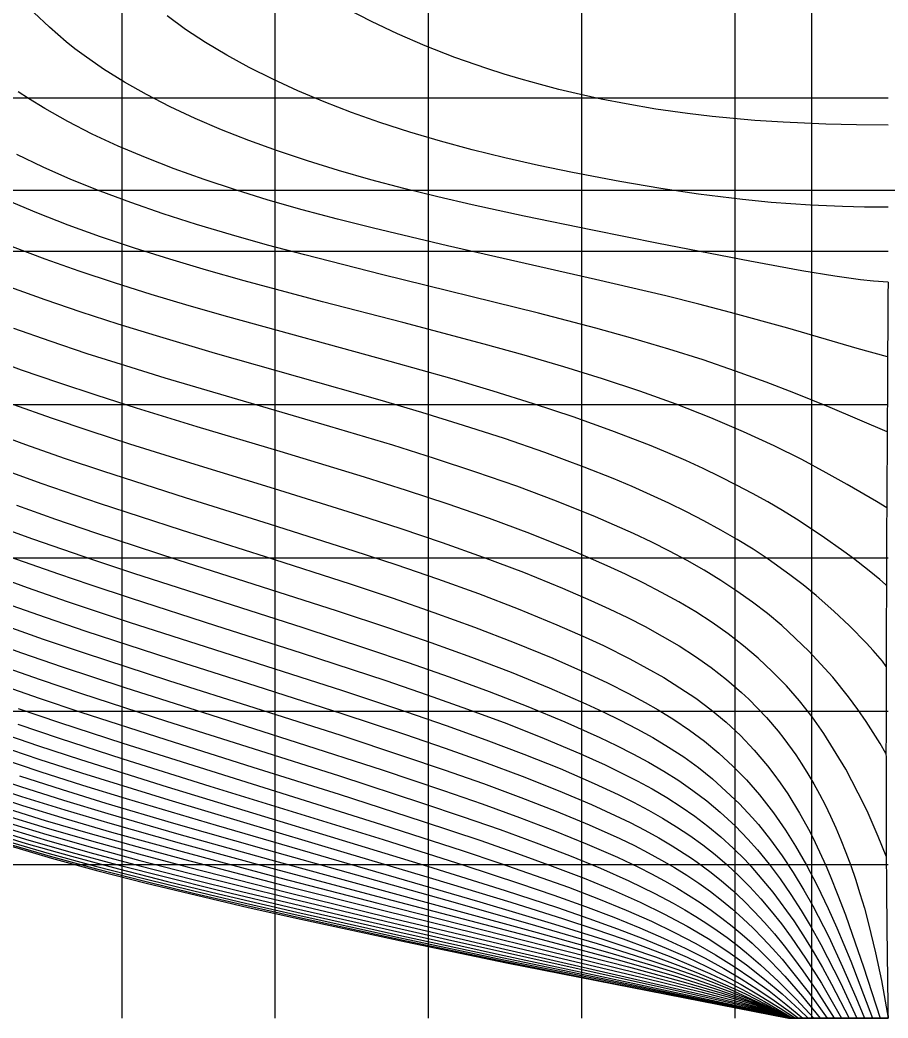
# Model space of a CAD drawing. Header units: metres. Extents: x -4575 to 4575, y 0 to 9345.
# Drawn here: x -2832 to 0, y 0 to 3255 of the extents above; entities that cross this region are included whole.
import ezdxf

# ---------------------------------------------------------------- set-up
doc = ezdxf.new("R2010")
doc.units = ezdxf.units.M

msp = doc.modelspace()

# ---------------------------------------------------------------- linework, layer by layer
at = {"layer": 'EDGES', "color": 9}
msp.add_lwpolyline([(0, 2400.004387), (-0.249888, 2357.523295), (-1.997477, 2060.33469), (-2.796711, 1921.581977), (-3.22811, 1844.053519), (-3.668982, 1762.144545), (-4.110544, 1676.64572), (-4.544009, 1588.347707), (-4.960594, 1498.041172), (-5.351512, 1406.516778), (-5.5346, 1360.544967), (-5.707978, 1314.565191), (-5.870547, 1268.676282), (-6.021208, 1222.977073), (-6.158864, 1177.566398), (-6.282416, 1132.54309), (-6.390766, 1088.005982), (-6.482817, 1044.053906), (-6.55747, 1000.785696), (-6.613626, 958.300185), (-6.650189, 916.696205), (-6.666059, 876.072591), (-6.660302, 836.51999), (-6.63334, 798.061206), (-6.586268, 760.685495), (-6.520182, 724.381876), (-6.436182, 689.139367), (-6.335365, 654.946987), (-6.21883, 621.793754), (-6.087674, 589.668687), (-5.942996, 558.560804), (-5.785894, 528.459123), (-5.617467, 499.352663), (-5.438811, 471.230441), (-5.251026, 444.081478), (-5.055209, 417.89479), (-4.852459, 392.659397), (-4.643873, 368.364317), (-4.430551, 344.998568), (-4.213589, 322.551168), (-3.994087, 301.011136), (-3.773142, 280.367491), (-3.551853, 260.609251), (-3.331317, 241.725434), (-3.112633, 223.705058), (-2.896899, 206.537143), (-2.685213, 190.210706), (-2.478674, 174.714766), (-2.278378, 160.038341), (-2.085425, 146.17045), (-0.272592, 19.081428), (-0.000006, 0.000445), (-11.360387, 0), (-90.774536, 0), (-115.863559, 0), (-142.024024, 0), (-168.260282, 0), (-193.576684, 0), (-216.977584, 0), (-227.655523, 0), (-237.581823, 0), (-246.784641, 0), (-255.293262, 0), (-263.13697, 0), (-270.345047, 0), (-276.946779, 0), (-282.971448, 0), (-288.448338, 0), (-293.406734, 0), (-297.875918, 0), (-301.885175, 0), (-305.463789, 0), (-308.641043, 0), (-311.446221, 0), (-313.908358, 0), (-316.052595, 0), (-317.900981, 0), (-319.475477, 0), (-320.798046, 0), (-322.775257, 0), (-324.008316, 0), (-324.672926, 0), (-324.999988, 0), (-324.986485, 0)], dxfattribs=at)
at = {"layer": 'EDGES', "color": 253}
msp.add_lwpolyline([(0, 2400.004387), (-0.249888, 2357.523295), (-1.997477, 2060.33469), (-2.796711, 1921.581977), (-3.22811, 1844.053519), (-3.668982, 1762.144545), (-4.110544, 1676.64572), (-4.544009, 1588.347707), (-4.960594, 1498.041172), (-5.351512, 1406.516778), (-5.5346, 1360.544967), (-5.707978, 1314.565191), (-5.870547, 1268.676282), (-6.021208, 1222.977073), (-6.158864, 1177.566398), (-6.282416, 1132.54309), (-6.390766, 1088.005982), (-6.482817, 1044.053906), (-6.55747, 1000.785696), (-6.613626, 958.300185), (-6.650189, 916.696205), (-6.666059, 876.072591), (-6.660302, 836.51999), (-6.63334, 798.061206), (-6.586268, 760.685495), (-6.520182, 724.381876), (-6.436182, 689.139367), (-6.335365, 654.946987), (-6.21883, 621.793754), (-6.087674, 589.668687), (-5.942996, 558.560804), (-5.785894, 528.459123), (-5.617467, 499.352663), (-5.438811, 471.230441), (-5.251026, 444.081478), (-5.055209, 417.89479), (-4.852459, 392.659397), (-4.643873, 368.364317), (-4.430551, 344.998568), (-4.213589, 322.551168), (-3.994087, 301.011136), (-3.773142, 280.367491), (-3.551853, 260.609251), (-3.331317, 241.725434), (-3.112633, 223.705058), (-2.896899, 206.537143), (-2.685213, 190.210706), (-2.478674, 174.714766), (-2.278378, 160.038341), (-2.085425, 146.17045), (-0.272592, 19.081428), (-0.000006, 0.000445), (0, 0)], dxfattribs=at)
at = {"layer": 'FR0', "color": 80}
msp.add_lwpolyline([(0, 2912.055573), (-103.377566, 2912.800277), (-203.160044, 2915.126928), (-342.590902, 2921.354424), (-434.490653, 2927.569803), (-573.316897, 2940.491233), (-654.55632, 2950.180897), (-757.024835, 2964.811101), (-854.617329, 2981.400119), (-936.053591, 2997.344991), (-1003.465427, 3012.041689), (-1073.505113, 3028.791757), (-1133.917673, 3044.485434), (-1196.53949, 3062.009582), (-1251.833623, 3078.581086), (-1308.982275, 3096.831007), (-1412.949629, 3133.118485), (-1509.716343, 3170.757819), (-1600.097443, 3209.653197), (-1684.637444, 3249.72333), (-1763.713592, 3290.89825)], dxfattribs=at)
at = {"layer": 'FR1', "color": 80}
msp.add_lwpolyline([(0, 2644.645015), (-76.474269, 2645.05476), (-148.475356, 2646.495529), (-252.714929, 2650.748408), (-381.670776, 2659.951467), (-474.988454, 2669.246639), (-618.502249, 2687.2108), (-741.446928, 2705.515609), (-875.194643, 2728.041717), (-1029.443531, 2757.214563), (-1140.561068, 2780.425752), (-1249.608742, 2805.173736), (-1356.282094, 2831.524179), (-1460.116451, 2859.548124), (-1560.574552, 2889.311648), (-1657.378974, 2920.768263), (-1750.446536, 2953.814995), (-1839.70096, 2988.36969), (-1925.070212, 3024.367877), (-2006.486515, 3061.759303), (-2083.888394, 3100.504512), (-2157.209934, 3140.5758), (-2226.398574, 3181.949976), (-2291.400567, 3224.61117), (-2352.16507, 3268.548292)], dxfattribs=at)
at = {"layer": 'FR10', "color": 80}
for points in [[(-2853.290346, 2000.841463), (-2730.593591, 1957.485228), (-2604.374583, 1914.918344), (-2474.981618, 1872.916368), (-2275.704781, 1810.480276), (-2002.914003, 1726.999404), (-1727.122607, 1641.24479), (-1589.893815, 1596.825052), (-1454.067582, 1551.010417), (-1320.364284, 1503.527094), (-1189.506324, 1454.102602), (-1062.218673, 1402.466189), (-969.533863, 1362.125687), (-909.239591, 1334.401393), (-850.244665, 1305.947035), (-792.608778, 1276.522463), (-736.379603, 1245.812557), (-681.604001, 1213.499943), (-628.328039, 1179.265062), (-576.596995, 1142.786016), (-526.455375, 1103.738376), (-477.946933, 1061.794893), (-454.318622, 1039.634072), (-396.545031, 979.794394), (-358.420182, 935.139387), (-339.861186, 911.660923), (-301.093105, 858.385799), (-281.003696, 828.243717), (-261.378992, 796.90544), (-242.223507, 764.324805), (-223.542168, 730.451769), (-205.338891, 695.238239), (-187.617952, 658.631147), (-170.383124, 620.575293), (-153.637819, 581.011162), (-137.384838, 539.873904), (-121.626449, 497.089339), (-106.363464, 452.573643), (-91.595241, 406.22455), (-77.318607, 357.912427), (-63.526025, 307.464891), (-40.389701, 212.710534), (-21.419878, 122.76307), (-12.139513, 73.314054), (-0.000222, 0.001255)], [(-0.000006, 0.000444), (-0.000006, 0.000444)]]:
    msp.add_lwpolyline(points, dxfattribs=at)
at = {"layer": 'FR11', "color": 80}
for points in [[(-2935.325269, 1915.309067), (-2813.355817, 1870.383829), (-2687.8099, 1826.395967), (-2559.028188, 1783.103511), (-2293.121297, 1697.631108), (-2019.182921, 1611.998066), (-1742.789467, 1524.212391), (-1605.516706, 1478.89535), (-1469.84874, 1432.304533), (-1336.531653, 1384.200993), (-1206.316361, 1334.350528), (-1079.960005, 1282.525193), (-988.185101, 1242.227621), (-928.607836, 1214.632627), (-841.867262, 1171.951996), (-731.312162, 1111.026092), (-626.793247, 1042.914789), (-576.870319, 1005.281653), (-528.544947, 964.794529), (-481.847628, 921.104144), (-436.809286, 873.864936), (-393.461412, 822.736353), (-372.431268, 795.60947), (-351.835894, 767.385351), (-327.222675, 731.283299), (-288.443044, 668.432443), (-255.520175, 608.392471), (-237.608788, 572.796481), (-203.123366, 497.859894), (-188.51454, 463.474104), (-163.355015, 400.626133), (-139.110221, 336.077489), (-116.620099, 273.229883), (-80.456126, 167.54052), (-25.605241, 0)], [(-25.605241, 0), (0, 0)]]:
    msp.add_lwpolyline(points, dxfattribs=at)
at = {"layer": 'FR12', "color": 80}
for points in [[(-2891.777119, 1791.117738), (-2763.731536, 1744.669175), (-2573.700082, 1679.398627), (-2306.393343, 1592.31781), (-2031.445061, 1505.091982), (-1754.559492, 1415.935467), (-1617.286678, 1370.098956), (-1481.814711, 1323.147904), (-1348.917422, 1274.883505), (-1219.377259, 1225.115393), (-1093.987448, 1173.663824), (-973.554619, 1120.362293), (-915.452944, 1092.968196), (-846.612575, 1058.633695), (-791.886152, 1029.340733), (-750.272356, 1005.530633), (-698.291693, 973.480901), (-647.871057, 939.408953), (-599.02437, 902.988094), (-551.765972, 863.908705), (-506.110364, 821.882981), (-462.069967, 776.659567), (-419.654804, 728.032304), (-373.755262, 668.915732), (-334.800724, 612.700359), (-302.151656, 560.824005), (-266.171979, 498.195436), (-231.714194, 432.53522), (-195.686718, 357.754402), (-167.043293, 293.846893), (-121.813605, 185.302159), (-51.20699, 0)], [(-51.20699, 0), (0, 0)]]:
    msp.add_lwpolyline(points, dxfattribs=at)
at = {"layer": 'FR13', "color": 80}
for points in [[(-2843.692448, 1672.989562), (-2716.334956, 1627.586831), (-2585.917266, 1582.958881), (-2317.235015, 1494.929298), (-1796.615168, 1328.00293), (-1626.493759, 1271.3583), (-1491.200542, 1224.57134), (-1358.719187, 1176.704063), (-1229.865565, 1127.608059), (-1105.468477, 1077.146843), (-986.372036, 1025.198524), (-929.07941, 998.631202), (-873.388952, 971.529695), (-819.293317, 943.577764), (-766.781466, 914.452257), (-715.845181, 883.841601), (-666.47881, 851.450223), (-618.679085, 817.001944), (-572.443972, 780.247554), (-484.660593, 698.993258), (-443.104039, 654.192623), (-422.905601, 630.710504), (-383.658608, 581.571157), (-345.923911, 529.57012), (-309.665927, 474.815835), (-274.834296, 417.484954), (-245.782039, 365.95426), (-210.341786, 298.403716), (-193.505295, 264.500218), (-148.12787, 167.471868), (-104.758274, 67.66239), (-76.69416, 0)], [(-76.69416, 0), (0, 0)]]:
    msp.add_lwpolyline(points, dxfattribs=at)
at = {"layer": 'FR14', "color": 80}
for points in [[(-2918.022364, 1608.787074), (-2791.469618, 1562.597922), (-2595.78004, 1495.012748), (-2461.90114, 1450.666068), (-1909.20802, 1273.480626), (-1701.554503, 1205.613394), (-1565.215433, 1159.555978), (-1431.525692, 1112.700245), (-1301.329643, 1064.929648), (-1175.48355, 1016.138768), (-1054.857538, 966.235138), (-940.336765, 915.139387), (-885.590218, 889.011767), (-832.51214, 862.17647), (-781.072029, 834.347923), (-731.243112, 805.254099), (-683.002113, 774.640689), (-636.328892, 742.27465), (-591.205327, 707.95033), (-547.614375, 671.493282), (-497.829125, 625.258012), (-457.523612, 583.717938), (-425.841127, 548.172568), (-388.161607, 502.254532), (-351.873598, 453.969847), (-316.921858, 403.411059), (-283.236881, 350.711733), (-250.734162, 296.038089), (-219.313306, 239.580517), (-155.639516, 114.725746), (-101.926653, 0)], [(-101.926653, 0), (0, 0)]]:
    msp.add_lwpolyline(points, dxfattribs=at)
at = {"layer": 'FR15', "color": 80}
for points in [[(-2864.749861, 1504.316588), (-2706.53662, 1448.344951), (-2603.85624, 1413.457541), (-2469.265449, 1368.961791), (-2193.701033, 1280.3743), (-1914.339633, 1191.209014), (-1637.955076, 1100.593742), (-1503.030083, 1054.49967), (-1371.445971, 1007.766492), (-1244.086764, 960.319338), (-1121.847901, 912.093972), (-1005.637843, 863.038295), (-922.974905, 825.652992), (-870.08578, 800.229839), (-818.917716, 774.118873), (-769.424227, 747.079868), (-721.562569, 718.886848), (-675.293387, 689.331419), (-630.58, 658.226468), (-587.387328, 625.410036), (-545.680505, 590.749098), (-505.423209, 554.142948), (-466.575803, 515.525847), (-447.667031, 495.452625), (-375.312495, 410.083664), (-307.815468, 316.921099), (-275.686731, 267.655612), (-244.506418, 216.771981), (-214.160385, 164.415681), (-184.523139, 110.736973), (-126.823018, 0)], [(-126.823018, 0), (0, 0)]]:
    msp.add_lwpolyline(points, dxfattribs=at)
at = {"layer": 'FR16', "color": 80}
for points in [[(-2936.689413, 1450.625859), (-2808.640884, 1404.120491), (-2677.441495, 1358.608425), (-2475.496079, 1291.5012), (-1779.188869, 1068.149686), (-1574.024027, 999.95161), (-1441.005805, 953.998107), (-1312.057284, 907.601815), (-1188.099138, 860.726916), (-1070.061847, 813.346854), (-958.885787, 765.444177), (-880.388101, 728.94869), (-830.307268, 704.004036), (-781.952895, 678.329723), (-735.265005, 651.734581), (-690.186639, 624.041861), (-646.663273, 595.092104), (-604.641939, 564.746066), (-564.070089, 532.887473), (-524.89425, 499.425398), (-487.058524, 464.296), (-450.503035, 427.463431), (-415.162411, 388.919743), (-380.964393, 348.683688), (-347.828682, 306.798428), (-315.666093, 263.328239), (-269.028685, 195.332546), (-217.53763, 113.703292), (-151.302098, 0)], [(-151.302098, 0), (0, 0)]]:
    msp.add_lwpolyline(points, dxfattribs=at)
at = {"layer": 'FR17', "color": 80}
for points in [[(-2880.47973, 1353.324685), (-2750.147008, 1307.253187), (-2616.845186, 1262.019193), (-2342.769575, 1172.723383), (-2062.302758, 1083.382938), (-1782.398023, 993.521321), (-1577.309776, 925.667783), (-1444.6438, 880.181743), (-1316.325475, 834.483549), (-1193.304733, 788.569773), (-1076.538794, 742.444052), (-966.991841, 696.11687), (-889.946665, 661.065326), (-840.921499, 637.269569), (-793.674823, 612.934377), (-748.130639, 587.900788), (-704.215401, 562.020762), (-641.240815, 521.322408), (-622.93998, 508.582484), (-577.168254, 474.658774), (-543.429811, 447.575122), (-506.601512, 415.76881), (-470.975525, 382.567673), (-436.473934, 347.949165), (-403.014, 311.910509), (-370.507276, 274.467136), (-338.85896, 235.650461), (-307.967477, 195.505125), (-277.724346, 154.085884), (-233.321392, 89.704241), (-175.258561, 0)], [(-175.258561, 0), (0, 0)]]:
    msp.add_lwpolyline(points, dxfattribs=at)
at = {"layer": 'FR18', "color": 80}
for points in [[(-2887.040279, 1282.367224), (-2756.095733, 1236.210333), (-2622.189121, 1190.897023), (-2346.962303, 1101.411997), (-2065.540918, 1011.871027), (-1785.146216, 922.070289), (-1580.159824, 854.612281), (-1447.845011, 809.622333), (-1320.138879, 764.64439), (-1198.018554, 719.705837), (-1082.466096, 674.839044), (-974.467822, 630.081121), (-874.555508, 585.161434), (-827.45924, 562.330891), (-782.147156, 539.074232), (-738.52982, 515.265473), (-696.519506, 490.786906), (-656.029871, 465.530541), (-616.975483, 439.399538), (-579.271229, 412.309479), (-542.831621, 384.189414), (-507.57004, 354.98255), (-473.397958, 324.646534), (-440.224194, 293.15327), (-407.954225, 260.488267), (-376.489626, 226.649514), (-345.727636, 191.645995), (-315.5609, 155.495862), (-256.560389, 79.862159), (-198.537687, 0)], [(-198.537687, 0), (0, 0)]]:
    msp.add_lwpolyline(points, dxfattribs=at)
at = {"layer": 'FR19', "color": 80}
for points in [[(-2957.27639, 1237.990485), (-2827.397406, 1191.204623), (-2694.377199, 1145.45293), (-2489.779893, 1077.978664), (-2209.744734, 988.444686), (-1927.229944, 898.760466), (-1650.146535, 809.27559), (-1450.687624, 742.529339), (-1323.56444, 698.305167), (-1202.289066, 654.365006), (-1087.866145, 610.768404), (-981.302276, 567.577833), (-883.120987, 524.606193), (-814.598139, 492.05081), (-771.15744, 469.993981), (-729.391166, 447.538484), (-689.198934, 424.590941), (-650.481221, 401.064391), (-613.139078, 376.879152), (-577.073772, 351.963591), (-542.186369, 326.254733), (-508.377292, 299.698684), (-475.545858, 272.250804), (-443.589836, 243.875628), (-412.405035, 214.546518), (-381.884961, 184.245069), (-337.111864, 136.947509), (-278.699568, 70.429277), (-220.89181, 0)], [(-220.89181, 0), (0, 0)]]:
    msp.add_lwpolyline(points, dxfattribs=at)
at = {"layer": 'FR2', "color": 80}
msp.add_lwpolyline([(0, 2400.004387), (-47.436973, 2403.342813), (-89.856442, 2408.025134), (-173.850367, 2419.76432), (-280.843378, 2437.519177), (-451.250476, 2468.964461), (-748.319469, 2526.530817), (-964.004585, 2569.212418), (-1187.429479, 2615.376227), (-1356.538312, 2652.5243), (-1468.571391, 2678.616417), (-1579.123014, 2705.860429), (-1687.397413, 2734.34183), (-1792.592737, 2764.152244), (-1894.086523, 2795.356155), (-1991.709071, 2827.94574), (-2085.364796, 2861.911436), (-2174.963283, 2897.252606), (-2260.418134, 2933.976066), (-2341.646102, 2972.094875), (-2418.566472, 3011.627328), (-2491.100562, 3052.596093), (-2559.171167, 3095.027486), (-2622.702594, 3138.950828), (-2652.742882, 3161.481831), (-2681.627341, 3184.393326), (-2736.033482, 3231.278229), (-2786.168154, 3279.421963)], dxfattribs=at)
at = {"layer": 'FR20', "color": 80}
for points in [[(-2897.535111, 1149.908512), (-2765.555243, 1103.642485), (-2630.635326, 1058.249146), (-2353.518853, 968.617608), (-2070.59409, 879.01119), (-1789.517314, 789.703461), (-1518.440388, 701.320992), (-1389.202463, 657.676687), (-1265.527231, 614.506175), (-1148.438099, 571.893359), (-1038.960111, 529.924123), (-938.024267, 488.647858), (-845.449573, 447.669349), (-760.343883, 406.324356), (-700.878255, 374.692674), (-663.104744, 353.168336), (-626.69899, 331.213612), (-591.55125, 308.763776), (-557.551897, 285.758842), (-524.591214, 262.143879), (-492.559179, 237.869247), (-461.345245, 212.890708), (-415.814584, 174.019565), (-356.923287, 119.408674), (-299.265696, 61.445378), (-241.902137, 0)], [(-241.902137, 0), (0, 0)]]:
    msp.add_lwpolyline(points, dxfattribs=at)
at = {"layer": 'FR21', "color": 80}
for points in [[(-2901.249706, 1089.31014), (-2768.836765, 1043.041026), (-2633.494114, 997.670589), (-2355.589612, 908.139808), (-2072.0304, 818.739759), (-1790.639754, 729.938588), (-1519.744062, 642.576847), (-1328.471057, 578.50978), (-1208.57576, 536.691401), (-1095.993412, 495.713594), (-991.766575, 455.685276), (-896.413648, 416.547254), (-809.168039, 377.830588), (-729.074566, 339.017421), (-655.183789, 299.60967), (-586.55158, 259.135861), (-522.237748, 217.158095), (-461.303825, 173.278081), (-402.810253, 127.141244), (-345.813314, 78.438076), (-289.362197, 26.90242), (-261.041639, 0)], [(-261.041639, 0), (0, 0)]]:
    msp.add_lwpolyline(points, dxfattribs=at)
at = {"layer": 'FR22', "color": 80}
for points in [[(-2837.760685, 1009.83353), (-2703.374125, 964.122937), (-2496.765342, 896.825145), (-1652.111037, 631.641384), (-1389.570888, 546.77677), (-1266.667442, 505.587581), (-1150.765692, 465.400744), (-1042.934091, 426.34708), (-944.139411, 388.530379), (-854.16063, 351.734115), (-772.011757, 315.538229), (-696.696756, 279.525581), (-627.222685, 243.287735), (-562.599694, 206.427578), (-501.84068, 168.562016), (-443.960586, 129.324477), (-387.975392, 88.366965), (-332.90087, 45.361388), (-277.751193, 0)], [(-277.751193, 0), (0, 0)]]:
    msp.add_lwpolyline(points, dxfattribs=at)
at = {"layer": 'FR23', "color": 80}
for points in [[(-2838.879655, 958.120827), (-2703.925739, 912.528549), (-2496.346376, 845.455675), (-2212.286338, 756.694228), (-1647.181014, 582.168958), (-1383.809576, 498.814252), (-1201.933617, 439.007231), (-1090.210841, 400.711851), (-987.399546, 363.855209), (-894.044271, 328.456359), (-809.315954, 294.207091), (-732.17986, 260.751395), (-661.602537, 227.735408), (-596.551954, 194.808061), (-535.997539, 161.6218), (-478.910107, 127.833328), (-424.261675, 93.104346), (-371.02517, 57.102245), (-318.174039, 19.500702), (-291.572216, 0)], [(-291.572216, 0), (0, 0)]]:
    msp.add_lwpolyline(points, dxfattribs=at)
at = {"layer": 'FR24', "color": 80}
for points in [[(-2905.462013, 933.81011), (-2771.386696, 887.854492), (-2634.186189, 842.874946), (-2351.91112, 754.310624), (-1502.468429, 495.76455), (-1248.891401, 416.208454), (-1078.083531, 360.172707), (-975.616492, 324.873011), (-883.042584, 291.294896), (-799.502191, 259.168431), (-723.920234, 228.176376), (-655.222114, 198.001859), (-592.333692, 168.328456), (-534.181253, 138.840275), (-479.691459, 109.222047), (-427.791286, 79.159207), (-352.449919, 32.545158), (-302.330714, 0)], [(-302.330714, 0), (0, 0)]]:
    msp.add_lwpolyline(points, dxfattribs=at)
at = {"layer": 'FR25', "color": 80}
for points in [[(-2904.760606, 890.139149), (-2769.850203, 844.394034), (-2631.626223, 799.637544), (-2346.643905, 711.536934), (-1764.445986, 538.046051), (-1486.449568, 455.394065), (-1230.449251, 377.598056), (-1058.861941, 323.397337), (-956.517178, 289.611449), (-864.637324, 257.806402), (-782.326185, 227.732754), (-708.459718, 199.09317), (-641.914187, 171.590359), (-581.56607, 144.927062), (-526.291973, 118.806023), (-474.9685, 92.929864), (-402.933584, 53.924851), (-310.229056, 0)], [(-310.229056, 0), (0, 0)]]:
    msp.add_lwpolyline(points, dxfattribs=at)
at = {"layer": 'FR26', "color": 80}
for points in [[(-2903.223757, 849.814758), (-2767.308365, 804.318789), (-2627.822766, 759.813881), (-2485.083482, 715.904297), (-2191.518431, 628.533464), (-1331.740106, 379.38736), (-1087.943985, 306.633725), (-930.30943, 257.317382), (-839.079147, 227.225621), (-758.087249, 199.132457), (-686.149681, 172.747485), (-622.082722, 147.780346), (-564.70288, 123.940702), (-512.826798, 100.938214), (-465.271175, 78.482517), (-399.450034, 45.188836), (-315.765247, 0)], [(-315.765247, 0), (0, 0)]]:
    msp.add_lwpolyline(points, dxfattribs=at)
at = {"layer": 'FR27', "color": 80}
for points in [[(-2833.085065, 789.665218), (-2694.072416, 744.989095), (-2551.321612, 701.097823), (-2330.797663, 635.854096), (-2028.760736, 549.224184), (-1439.739103, 383.95712), (-1176.169844, 309.343109), (-948.825389, 242.756822), (-852.257151, 213.075871), (-767.30325, 185.790577), (-692.727966, 160.612263), (-627.279199, 137.248947), (-569.70512, 115.408674), (-518.754076, 94.799499), (-473.174509, 75.129465), (-393.123606, 37.438799), (-319.539333, 0)], [(-319.539333, 0), (0, 0)]]:
    msp.add_lwpolyline(points, dxfattribs=at)
at = {"layer": 'FR28', "color": 80}
for points in [[(-2966.115994, 800.673111), (-2830.089455, 755.103894), (-2689.740284, 710.719152), (-2545.300231, 667.108223), (-2321.485583, 602.24816), (-2013.77166, 516.090201), (-1412.541842, 352.355908), (-1144.455185, 279.210672), (-914.995109, 214.833561), (-775.117894, 173.485062), (-696.899993, 149.091187), (-629.173523, 126.887704), (-570.614606, 106.575634), (-519.899502, 87.855973), (-455.638749, 62.108273), (-385.057825, 30.560672), (-322.027825, 0)], [(-322.027825, 0), (0, 0)]]:
    msp.add_lwpolyline(points, dxfattribs=at)
at = {"layer": 'FR29', "color": 80}
for points in [[(-2964.015724, 768.350042), (-2826.964056, 723.086417), (-2685.275473, 679.004464), (-2539.136701, 635.68649), (-2312.00276, 571.232227), (-1998.546191, 485.579013), (-1684.938893, 402.166348), (-1112.203065, 251.678273), (-880.525177, 189.409996), (-701.19996, 138.526998), (-569.585605, 97.835634), (-518.186873, 80.540407), (-474.532605, 64.866669), (-404.874382, 37.147149), (-323.575879, 0)], [(-323.575879, 0), (0, 0)]]:
    msp.add_lwpolyline(points, dxfattribs=at)
at = {"layer": 'FR3', "color": 80}
for points in [[(-1.432262, 2156.519213), (-100.875294, 2184.05565), (-327.195456, 2249.598972), (-513.640203, 2301.051603), (-616.798526, 2327.963434), (-725.151164, 2355.005286), (-953.873576, 2408.892079), (-1436.913317, 2518.388373), (-1678.276541, 2575.761498), (-1796.063106, 2605.530149), (-1910.826493, 2636.193841), (-2021.781252, 2667.882867), (-2128.560058, 2700.679736), (-2231.06443, 2734.637494), (-2329.198644, 2769.811903), (-2422.865396, 2806.261603), (-2511.965965, 2844.047767), (-2596.400384, 2883.233791), (-2676.067605, 2923.885019), (-2750.865662, 2966.068499), (-2803.707066, 2998.752805), (-2837.359444, 3021.057068)], [(-1.432262, 2156.519213), (-1.432262, 2156.519213)]]:
    msp.add_lwpolyline(points, dxfattribs=at)
at = {"layer": 'FR30', "color": 80}
for points in [[(-2961.923903, 738.495564), (-2823.885683, 693.541593), (-2680.90477, 649.769945), (-2533.124015, 606.756721), (-2302.776508, 542.736149), (-1983.751766, 457.640734), (-1663.942574, 374.902664), (-846.958059, 166.518169), (-668.59046, 118.400014), (-540.939656, 81.200833), (-452.300987, 52.36036), (-390.951055, 29.314368), (-324.448032, 0)], [(-324.448032, 0), (0, 0)]]:
    msp.add_lwpolyline(points, dxfattribs=at)
at = {"layer": 'FR31', "color": 80}
for points in [[(-2891.143815, 688.600941), (-2749.562389, 644.603037), (-2602.804201, 601.579436), (-2450.971282, 559.10157), (-2294.177233, 516.745592), (-1969.967399, 432.279332), (-1644.378837, 350.29208), (-815.629274, 146.231282), (-638.111417, 100.670733), (-514.098444, 66.635623), (-431.371273, 41.476764), (-377.690548, 22.540808), (-324.858263, 0)], [(-324.858263, 0), (0, 0)]]:
    msp.add_lwpolyline(points, dxfattribs=at)
at = {"layer": 'FR32', "color": 80}
for points in [[(-2889.041133, 663.847237), (-2746.520276, 620.158564), (-2598.551537, 577.456907), (-2445.200689, 535.310797), (-2286.545887, 493.293578), (-1957.726523, 409.545378), (-1627.00018, 328.408717), (-787.766483, 128.661669), (-610.978949, 85.432291), (-490.165714, 54.200567), (-412.652356, 32.241496), (-365.74283, 16.82575), (-324.988352, 0)], [(-324.988352, 0), (0, 0)]]:
    msp.add_lwpolyline(points, dxfattribs=at)
at = {"layer": 'FR33', "color": 80}
for points in [[(-2887.341139, 641.658817), (-2744.029243, 598.272921), (-2595.044421, 555.897857), (-2440.42246, 514.101495), (-2280.21219, 472.456559), (-1947.545758, 389.532826), (-1612.535606, 309.369708), (-1292.293935, 234.8188), (-588.36737, 72.814327), (-470.204906, 43.988977), (-397.016632, 24.707248), (-355.727015, 12.187287), (-333.260615, 3.647101), (-324.999988, 0)], [(-324.999988, 0), (0, 0)]]:
    msp.add_lwpolyline(points, dxfattribs=at)
at = {"layer": 'FR34', "color": 80}
for points in [[(-2886.026386, 622.107899), (-2742.087656, 579.008848), (-2592.303824, 536.956425), (-2436.687915, 495.520354), (-2275.26652, 454.275204), (-2108.877635, 413.087175), (-1769.687984, 332.194318), (-1436.640563, 255.659944), (-650.4429, 80.745945), (-506.188904, 48.017464), (-414.886034, 26.384339), (-363.165791, 13.040915), (-337.659891, 5.181431), (-324.999988, 0)], [(-324.999988, 0), (0, 0)]]:
    msp.add_lwpolyline(points, dxfattribs=at)
at = {"layer": 'FR35', "color": 80}
for points in [[(-2954.779464, 627.174896), (-2813.339498, 583.619496), (-2665.933162, 541.369307), (-2512.557578, 499.998359), (-2353.209896, 459.080731), (-2188.104639, 418.265591), (-1933.465421, 357.623611), (-1592.725456, 279.702862), (-1267.093901, 207.724639), (-443.275202, 29.930707), (-375.930445, 14.463382), (-342.218457, 5.931543), (-324.999988, 0)], [(-324.999988, 0), (0, 0)]]:
    msp.add_lwpolyline(points, dxfattribs=at)
at = {"layer": 'FR36', "color": 80}
for points in [[(-2953.489005, 612.863189), (-2811.717981, 569.473327), (-2663.907729, 527.438221), (-2510.045865, 486.338694), (-2350.120026, 445.75561), (-2184.33912, 405.34346), (-1928.551617, 345.423919), (-1586.192033, 268.644089), (-1259.067714, 197.950487), (-435.12511, 25.523051), (-338.151285, 4.035779), (-324.999988, 0)], [(-324.999988, 0), (0, 0)]]:
    msp.add_lwpolyline(points, dxfattribs=at)
at = {"layer": 'FR37', "color": 80}
for points in [[(-2881.367388, 579.432327), (-2736.305678, 536.879033), (-2585.161957, 495.528796), (-2427.92027, 454.97164), (-2264.578956, 414.802165), (-2095.993706, 374.890451), (-1924.349102, 335.533592), (-1581.077331, 259.81979), (-1253.154478, 190.331632), (-958.971113, 129.740332), (-365.354554, 9.196579), (-324.999988, 0)], [(-324.999988, 0), (0, 0)]]:
    msp.add_lwpolyline(points, dxfattribs=at)
at = {"layer": 'FR38', "color": 80}
for points in [[(-2878.516985, 570.628356), (-2733.25286, 528.076248), (-2581.907308, 486.78768), (-2424.466307, 446.364233), (-2260.930136, 406.411908), (-2092.15761, 366.803148), (-1920.338275, 327.823411), (-1576.775231, 253.034982), (-1248.673073, 184.614768), (-954.463863, 125.131297), (-324.999988, 0)], [(-324.999988, 0), (0, 0)]]:
    msp.add_lwpolyline(points, dxfattribs=at)
at = {"layer": 'FR39', "color": 80}
for points in [[(-2874.483829, 564.615975), (-2729.064313, 521.935927), (-2577.597462, 480.580158), (-2420.076313, 440.164173), (-2256.508117, 400.307718), (-2087.754122, 360.886739), (-1915.999285, 322.174317), (-1572.682417, 248.104153), (-1244.948304, 180.555419), (-951.188032, 121.986708), (-324.999988, 0)], [(-324.999988, 0), (0, 0)]]:
    msp.add_lwpolyline(points, dxfattribs=at)
at = {"layer": 'FR4', "color": 80}
for points in [[(-2.84849, 1912.393392), (-188.539732, 1990.74591), (-306.873294, 2038.961687), (-397.934756, 2074.039111), (-497.210729, 2110.125857), (-603.468138, 2146.311065), (-715.562719, 2181.916808), (-832.46195, 2216.521304), (-953.300445, 2250.146752), (-1140.163643, 2299.126057), (-1651.96621, 2425.379314), (-1903.041547, 2488.824086), (-2024.530193, 2521.266258), (-2142.269959, 2554.431405), (-2255.863625, 2588.45143), (-2365.159257, 2623.426425), (-2470.007777, 2659.456783), (-2570.258979, 2696.643667), (-2665.761642, 2735.088942), (-2756.363629, 2774.895106), (-2841.911977, 2816.165243)], [(-2.84849, 1912.393392), (-2.84849, 1912.393392)]]:
    msp.add_lwpolyline(points, dxfattribs=at)
at = {"layer": 'FR5', "color": 80}
for points in [[(-4.171203, 1664.577035), (-37.233106, 1684.84071), (-132.981447, 1740.509033), (-201.343289, 1778.661443), (-281.433463, 1821.153604), (-371.784558, 1866.095573), (-470.9976, 1911.899631), (-577.768896, 1957.358638), (-690.893739, 2001.628658), (-809.261809, 2044.171626), (-931.925631, 2084.84742), (-1058.098221, 2123.865763), (-1187.005228, 2161.463027), (-1317.872499, 2197.875824), (-1582.39217, 2268.095733), (-1845.467568, 2336.423419), (-2100.911251, 2404.760763), (-2223.86538, 2439.523176), (-2342.964233, 2474.931394), (-2457.984489, 2511.118549), (-2568.706141, 2548.217277), (-2674.909121, 2586.360362), (-2776.373323, 2625.680715), (-2872.878618, 2666.311372)], [(-4.171203, 1664.577035), (-4.171203, 1664.577035)]]:
    msp.add_lwpolyline(points, dxfattribs=at)
at = {"layer": 'FR6', "color": 80}
for points in [[(-5.33521, 1410.500551), (-7.824163, 1413.778608), (-26.247274, 1429.998845), (-61.773948, 1458.828361), (-113.038989, 1498.610058), (-144.06198, 1521.772911), (-214.945469, 1572.117324), (-299.061124, 1627.309837), (-344.515373, 1655.194681), (-392.277547, 1683.131045), (-442.179111, 1710.922474), (-494.060607, 1738.413572), (-547.770398, 1765.484354), (-603.163244, 1792.045686), (-660.099297, 1818.033043), (-718.442985, 1843.403023), (-778.062482, 1868.128287), (-900.643665, 1915.630153), (-1027.041865, 1960.726378), (-1156.535399, 2003.699902), (-1288.402773, 2044.834027), (-1421.922505, 2084.411933), (-1623.722052, 2141.480159), (-2153.573887, 2286.927289), (-2280.267557, 2323.285881), (-2403.494581, 2360.126811), (-2522.966406, 2397.607431), (-2638.397366, 2435.884395), (-2749.502044, 2475.114416), (-2855.995292, 2515.454264)], [(-5.33521, 1410.500551), (-5.33521, 1410.500551)]]:
    msp.add_lwpolyline(points, dxfattribs=at)
at = {"layer": 'FR7', "color": 80}
for points in [[(-6.245768, 1146.42361), (-18.106587, 1163.50343), (-48.766015, 1198.576865), (-70.633359, 1222.193574), (-126.098036, 1278.880074), (-176.813754, 1327.031389), (-234.32858, 1377.594277), (-277.241299, 1412.69843), (-320.2707, 1445.824359), (-390.850576, 1496.098083), (-440.521709, 1528.780765), (-492.122994, 1560.653132), (-545.52362, 1591.648571), (-600.598605, 1621.73816), (-657.226738, 1650.921152), (-715.289068, 1679.217351), (-774.66786, 1706.661291), (-835.24594, 1733.298534), (-896.914888, 1759.175934), (-991.269982, 1796.657655), (-1120.083412, 1844.343723), (-1251.704019, 1889.69775), (-1385.445734, 1933.029642), (-1520.622477, 1974.64922), (-1656.548138, 2014.866238), (-2194.015541, 2167.902258), (-2386.952626, 2224.792624), (-2511.524989, 2263.249326), (-2632.467621, 2302.336236), (-2749.449429, 2342.229574), (-2862.139593, 2383.105579)], [(-6.245768, 1146.42361), (-6.245768, 1146.42361)]]:
    msp.add_lwpolyline(points, dxfattribs=at)
at = {"layer": 'FR8', "color": 80}
for points in [[(-6.666575, 863.032054), (-25.167438, 895.809611), (-71.87554, 967.558533), (-98.729443, 1006.052318), (-129.130934, 1047.30489), (-180.605031, 1111.733296), (-257.943735, 1196.949768), (-346.356155, 1280.105283), (-393.31954, 1319.179801), (-442.234713, 1356.72167), (-492.996242, 1392.7126), (-545.504165, 1427.189956), (-599.663368, 1460.221563), (-655.379201, 1491.906985), (-712.558528, 1522.356408), (-771.106229, 1551.697505), (-830.927132, 1580.058271), (-891.9241, 1607.572108), (-954.008053, 1634.311391), (-1081.095544, 1685.635331), (-1211.511177, 1734.344733), (-1344.576544, 1780.754486), (-1479.613296, 1825.179427), (-1615.943114, 1867.934232), (-1821.378611, 1929.622373), (-2358.569923, 2087.276392), (-2487.0012, 2126.75076), (-2612.178258, 2166.710165), (-2733.747943, 2207.347634), (-2851.357284, 2248.856255)], [(-6.666575, 863.032054), (-6.666575, 863.032054)]]:
    msp.add_lwpolyline(points, dxfattribs=at)
at = {"layer": 'FR9', "color": 80}
for points in [[(-5.784652, 528.233562), (-32.113356, 591.863908), (-65.274431, 667.677158), (-78.299967, 695.806018), (-137.74653, 812.049299), (-208.999614, 928.0663), (-247.793032, 982.438514), (-288.712904, 1034.226954), (-331.657652, 1083.297221), (-376.541283, 1129.633198), (-423.286935, 1173.302844), (-471.823763, 1214.429697), (-522.084065, 1253.176866), (-574.001803, 1289.733528), (-627.511192, 1324.306883), (-682.545923, 1357.115336), (-739.038461, 1388.384237), (-796.919681, 1418.342461), (-856.118647, 1447.220332), (-916.562002, 1475.238811), (-978.167731, 1502.50796), (-1040.848852, 1529.066386), (-1169.089381, 1580.200908), (-1300.588423, 1628.942322), (-1434.651659, 1675.590915), (-1570.585425, 1720.44721), (-1707.696553, 1763.811872), (-1982.67991, 1847.269321), (-2254.061654, 1928.369487), (-2451.991324, 1989.071706), (-2580.356222, 2029.93973), (-2705.433839, 2071.372492), (-2826.868324, 2113.577951), (-2944.303938, 2156.763954)], [(-5.784652, 528.233562), (-5.784652, 528.233562)]]:
    msp.add_lwpolyline(points, dxfattribs=at)
at = {"layer": 'GRID', "color": 135}
for points in [[(-2500, 9345.000029), (-2500, 0)], [(-2000, 9345.000029), (-2000, 0)], [(-1500, 9345.000029), (-1500, 0)], [(-1000, 9345.000029), (-1000, 0)], [(-500, 9345.000029), (-500, 0)], [(-250, 9345.000029), (-250, 0)], [(0, 3000), (-4574.999809, 3000)], [(0, 2500), (-4574.999809, 2500)], [(0, 2000), (-4574.999809, 2000)], [(0, 1500), (-4574.999809, 1500)], [(0, 1000), (-4574.999809, 1000)], [(0, 500), (-4574.999809, 500)]]:
    msp.add_lwpolyline(points, dxfattribs=at)
at = {"layer": 'GRID', "color": 2}
msp.add_lwpolyline([(-4574.999809, 2699.999809), (4574.999809, 2699.999809)], dxfattribs=at)

doc.saveas('drawing.dxf')
